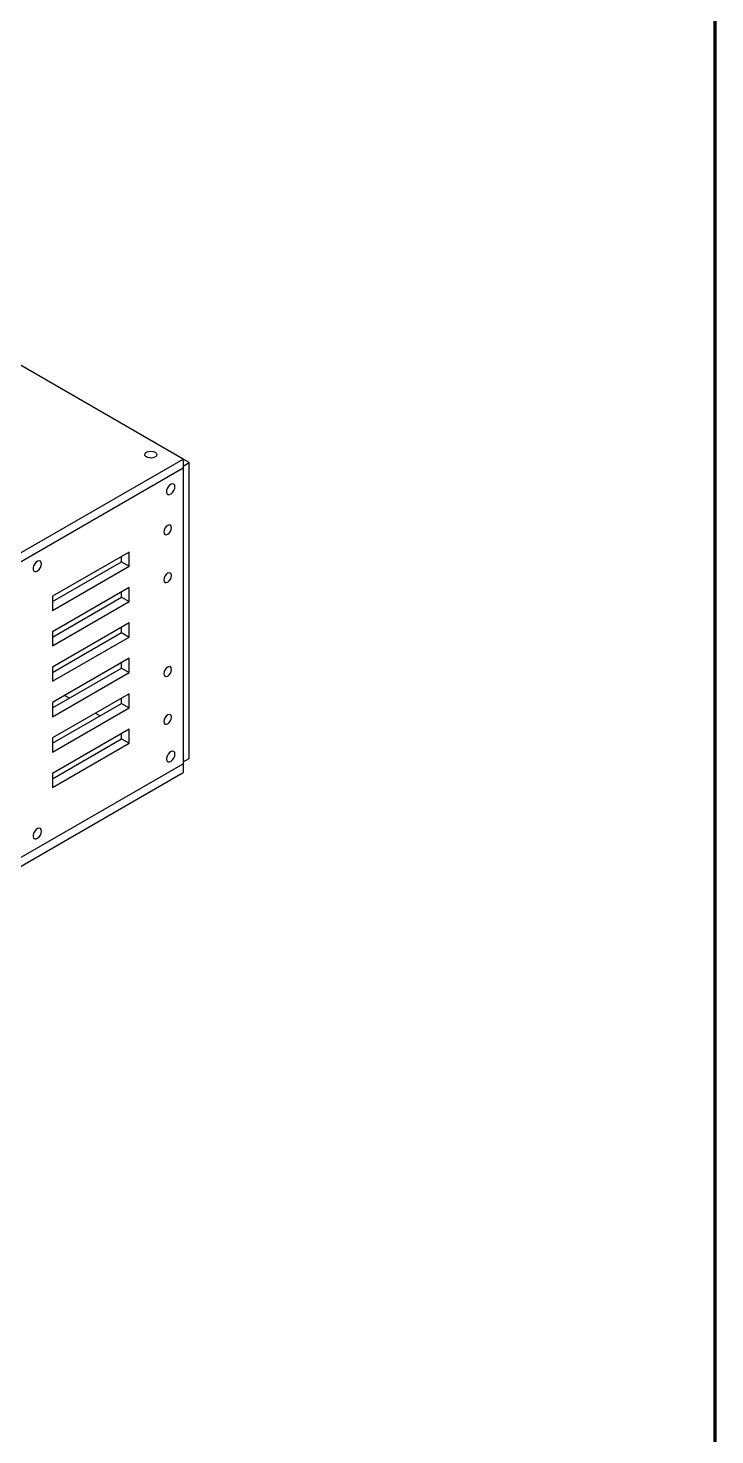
# Model space of a CAD drawing. Header units: millimetres. Extents: x -190 to 12889, y -227 to 3957.
# Drawn here: x 12573 to 12889, y 452 to 1101 of the extents above; entities that cross this region are included whole.
import ezdxf

# ---------------------------------------------------------------- set-up
doc = ezdxf.new("R2010")
doc.units = ezdxf.units.MM
doc.header["$LTSCALE"] = 0.7
doc.layers.get('0').update_dxf_attribs({"color": 255})
for name, color, linetype, lineweight in [('AM_5', 10, 'Continuous', 25), ('DIM', 94, 'Continuous', 25), ('KHUNGBV', 5, 'Continuous', 70)]:
    doc.layers.add(name, color=color, linetype=linetype, lineweight=lineweight)

# ---------------------------------------------------------------- blocks, each defined once
blk = doc.blocks.new('dfhjd')
at = {"layer": 'KHUNGBV', "color": 9, "ltscale": 5}
blk.add_line((7718.44, 3469.71), (7718.44, 2639.71), dxfattribs=at)
blk = doc.blocks.new('3d')
at = {"color": 5, "linetype": 'Continuous', "lineweight": 25}
for p, q in [((18042.36, 825.93), (17726.99, 1007.99)), ((17904.48, 746.33), (18042.36, 825.93)), ((18045.19, 824.3), (18042.36, 825.93)), ((18042.36, 825.93), (18042.36, 821.85)), ((18042.36, 822.67), (18045.19, 824.3)), ((18045.19, 687.94), (18045.19, 824.3)), ((17904.48, 742.25), (18042.36, 821.85)), ((17908.01, 744.29), (18042.36, 821.85)), ((18042.36, 821.85), (18042.36, 685.49)), ((18017.62, 783.07), (17982.26, 762.66)), ((17982.26, 760.21), (18014.08, 778.58)), ((18014.08, 778.58), (18014.08, 781.03)), ((18014.08, 778.58), (18017.62, 776.54)), ((18017.62, 776.54), (18017.62, 783.07)), ((17982.26, 756.13), (18017.62, 776.54)), ((18017.62, 766.74), (17982.26, 746.33)), ((18017.62, 760.21), (18017.62, 766.74)), ((17982.26, 762.66), (17982.26, 756.13)), ((17982.26, 743.88), (18014.08, 762.25)), ((17982.26, 739.79), (18017.62, 760.21)), ((18014.08, 762.25), (18014.08, 764.7)), ((18014.08, 762.25), (18017.62, 760.21)), ((18017.62, 750.41), (17982.26, 730)), ((17982.26, 746.33), (17982.26, 739.79)), ((17982.26, 727.55), (18014.08, 745.92)), ((18014.08, 745.92), (18014.08, 748.37)), ((18014.08, 745.92), (18017.62, 743.87)), ((18017.62, 743.87), (18017.62, 750.41)), ((17982.26, 723.46), (18017.62, 743.87)), ((18017.62, 734.08), (17982.26, 713.67)), ((18017.62, 727.54), (18017.62, 734.08)), ((17982.26, 730), (17982.26, 723.46)), ((17982.26, 711.22), (18014.08, 729.58)), ((17982.26, 707.13), (18017.62, 727.54)), ((18014.08, 729.58), (18014.08, 732.03)), ((18014.08, 729.58), (18017.62, 727.54)), ((18017.62, 717.74), (17982.26, 697.33)), ((17982.26, 713.67), (17982.26, 707.13)), ((17987.91, 716.93), (17990.03, 715.7)), ((18014.08, 713.25), (18014.08, 715.7)), ((18017.62, 711.21), (18017.62, 717.74)), ((17982.26, 694.88), (18014.08, 713.25)), ((17982.26, 690.8), (18017.62, 711.21)), ((18002.05, 708.76), (18004.17, 707.54)), ((18014.08, 713.25), (18017.62, 711.21)), ((18017.62, 701.41), (17982.26, 681)), ((18017.62, 694.88), (18017.62, 701.41)), ((17982.26, 697.33), (17982.26, 690.8)), ((17982.26, 678.55), (18014.08, 696.92)), ((17982.26, 674.47), (18017.62, 694.88)), ((18014.08, 696.92), (18014.08, 699.37)), ((18014.08, 696.92), (18017.62, 694.88)), ((18042.36, 686.31), (18045.19, 687.94)), ((17911.2, 609.77), (18042.36, 685.49)), ((17911.2, 605.68), (18042.36, 681.41)), ((17982.26, 681), (17982.26, 674.47)), ((18042.36, 685.49), (18042.36, 681.41))]:
    blk.add_line(p, q, dxfattribs=at)
at = {"color": 5, "linetype": 'Continuous', "lineweight": 25, "flags": 128}
for points in [[(18029.46, 829.1), (18030.03, 828.62), (18030.26, 828.05), (18030.12, 827.47), (18029.63, 826.96), (18028.85, 826.59), (18027.89, 826.4), (18026.89, 826.43), (18025.96, 826.67), (18025.25, 827.08), (18024.84, 827.61), (18024.79, 828.19), (18025.11, 828.75), (18025.76, 829.2), (18026.64, 829.48), (18027.64, 829.56), (18028.63, 829.43), (18029.46, 829.1)], [(18038.65, 813.18), (18038.52, 813.91), (18038.14, 814.4), (18037.57, 814.56), (18036.89, 814.39), (18036.18, 813.91), (18035.54, 813.17), (18035.05, 812.28), (18034.8, 811.36), (18034.8, 810.54), (18035.05, 809.92), (18035.54, 809.59), (18036.18, 809.59), (18036.89, 809.92), (18037.57, 810.54), (18038.14, 811.37), (18038.52, 812.29), (18038.65, 813.18)], [(18037.06, 794.29), (18036.93, 795), (18036.54, 795.44), (18035.97, 795.55), (18035.29, 795.31), (18034.62, 794.77), (18034.04, 794), (18033.66, 793.11), (18033.53, 792.25), (18033.66, 791.55), (18034.04, 791.11), (18034.62, 791), (18035.29, 791.23), (18035.97, 791.78), (18036.54, 792.55), (18036.93, 793.43), (18037.06, 794.29)], [(17977.13, 777.66), (17977, 778.4), (17976.63, 778.88), (17976.06, 779.05), (17975.37, 778.88), (17974.66, 778.39), (17974.02, 777.66), (17973.54, 776.77), (17973.28, 775.85), (17973.28, 775.02), (17973.54, 774.4), (17974.02, 774.07), (17974.66, 774.07), (17975.37, 774.41), (17976.06, 775.03), (17976.63, 775.86), (17977, 776.78), (17977.13, 777.66)], [(18037.06, 772.25), (18036.93, 772.95), (18036.54, 773.39), (18035.97, 773.5), (18035.29, 773.27), (18034.62, 772.72), (18034.04, 771.95), (18033.66, 771.07), (18033.53, 770.21), (18033.66, 769.5), (18034.04, 769.06), (18034.62, 768.95), (18035.29, 769.19), (18035.97, 769.73), (18036.54, 770.5), (18036.93, 771.39), (18037.06, 772.25)], [(18033.53, 726.93), (18033.66, 726.23), (18034.04, 725.78), (18034.62, 725.67), (18035.29, 725.91), (18035.97, 726.45), (18036.54, 727.23), (18036.93, 728.11), (18037.06, 728.97), (18036.93, 729.67), (18036.54, 730.12), (18035.97, 730.23), (18035.29, 729.99), (18034.62, 729.45), (18034.04, 728.67), (18033.66, 727.79), (18033.53, 726.93)], [(18033.53, 704.88), (18033.66, 704.18), (18034.04, 703.74), (18034.62, 703.63), (18035.29, 703.86), (18035.97, 704.41), (18036.54, 705.18), (18036.93, 706.07), (18037.06, 706.92), (18036.93, 707.63), (18036.54, 708.07), (18035.97, 708.18), (18035.29, 707.94), (18034.62, 707.4), (18034.04, 706.63), (18033.66, 705.74), (18033.53, 704.88)], [(18038.65, 689.88), (18038.52, 690.61), (18038.14, 691.1), (18037.57, 691.27), (18036.89, 691.1), (18036.18, 690.61), (18035.54, 689.87), (18035.05, 688.98), (18034.8, 688.07), (18034.8, 687.24), (18035.05, 686.62), (18035.54, 686.29), (18036.18, 686.29), (18036.89, 686.62), (18037.57, 687.25), (18038.14, 688.07), (18038.52, 688.99), (18038.65, 689.88)], [(17977.13, 654.36), (17977, 655.1), (17976.63, 655.58), (17976.06, 655.75), (17975.37, 655.58), (17974.66, 655.09), (17974.02, 654.36), (17973.54, 653.47), (17973.28, 652.55), (17973.28, 651.73), (17973.54, 651.11), (17974.02, 650.77), (17974.66, 650.78), (17975.37, 651.11), (17976.06, 651.73), (17976.63, 652.56), (17977, 653.48), (17977.13, 654.36)]]:
    blk.add_lwpolyline(points, dxfattribs=at)

msp = doc.modelspace()

# ---------------------------------------------------------------- block references
at = {"layer": 'AM_5', "xscale": 2, "yscale": 2, "zscale": 2}
msp.add_blockref('dfhjd', (-2547.419, -5195.038), dxfattribs=at)
at = {"layer": 'DIM'}
msp.add_blockref('3d', (-5397.9356, 76.177), dxfattribs=at)

doc.saveas('drawing.dxf')
